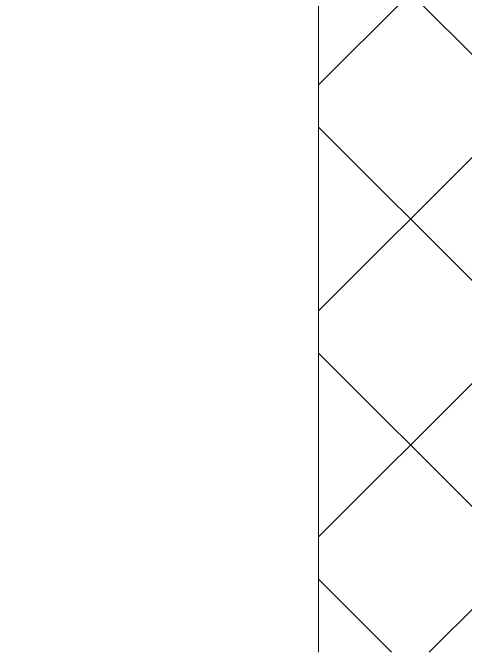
# Model space of a CAD drawing. Header units: millimetres. Extents: x 81494 to 296443, y -8553 to 29000.
# Drawn here: x 254534.9 to 254591.5, y 13400 to 13480 of the extents above; entities that cross this region are included whole.
import ezdxf

# ---------------------------------------------------------------- set-up
doc = ezdxf.new("R2010")
doc.units = ezdxf.units.MM
for name, color, linetype, lineweight, true_color in [('A-DOOR-3', 7, 'Continuous', 5, 0xb7b7b7), ('A-DOOR-6', 7, 'Continuous', 5, 0xaaaaaa), ('A-DOOR-FRAM-5', 7, 'Continuous', 5, 0xaaaaaa)]:
    doc.layers.add(name, color=color, linetype=linetype, lineweight=lineweight, true_color=true_color)
doc.layers.add('I-WALL-3', color=7, linetype='Continuous', lineweight=5)

# ---------------------------------------------------------------- blocks, each defined once
blk = doc.blocks.new('110_Дверь_СКБ_1Ст_Внутренняя1 - Д-8 950x2100h_охрана-V237-1_3_4_птичка')
at = {"layer": 'A-DOOR-6'}
h = blk.add_hatch(dxfattribs=at)
h.set_pattern_fill('FP_6', color=256, style=0, pattern_type=2)
h.set_pattern_definition([(135, (1826.411, 164.685), (-14.14213562373095, -14.14213562373095), []), (225, (1826.411, 164.685), (14.14213562373095, -14.14213562373095), [])])
h.paths.add_polyline_path([(476.4567759987864, 99.99999999994262), (462.4999999999035, 99.99999999994262), (466.2740305690718, -100.0000000000119), (487.4999999998805, -100.0000000000466), (487.4999999998805, 99.99999999994262)])
at = {"layer": 'A-DOOR-FRAM-5'}
blk.add_line((487.4999999999972, -99.9999999999789), (487.4999999999972, 99.99999999999412), dxfattribs=at)

msp = doc.modelspace()

# ---------------------------------------------------------------- hatches: boundary and pattern name
at = {"layer": 'I-WALL-3'}
h = msp.add_hatch(dxfattribs=at)
h.set_pattern_fill('FP_126', color=256, style=0, pattern_type=2)
h.set_pattern_definition([(135, (169433.1699583371, 0), (-353.5533905932738, -353.5533905932737), [])])
h.paths.add_polyline_path([(254543.1699583384, 13400.00000533405), (254573.1699583384, 13400.00000533405), (254573.1699583384, 13600.00000533498), (254133.1699570566, 13600.00000533498), (254133.1699570566, 13400.00000533499), (254473.1699570566, 13400.00000533499)])

# ---------------------------------------------------------------- block references
at = {"layer": 'A-DOOR-3', "rotation": 180}
msp.add_blockref('110_Дверь_СКБ_1Ст_Внутренняя1 - Д-8 950x2100h_охрана-V237-1_3_4_птичка', (255060.6699583383, 13500.00000533494), dxfattribs=at)

doc.saveas('drawing.dxf')
